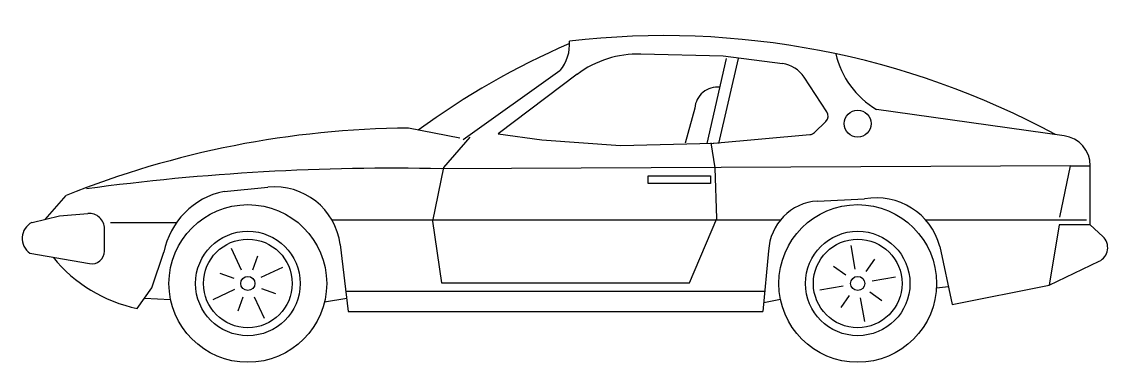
# Model space of a CAD drawing. Extents: x -102.87 to -98.62, y -0.35 to 0.98.
import ezdxf

# ---------------------------------------------------------------- set-up
doc = ezdxf.new("R2010")
doc.units = 0
doc.header["$LTSCALE"] = 100
doc.header["$MEASUREMENT"] = 0
doc.layers.add('AUT', color=2, linetype='CONTINUOUS')
doc.layers.add('C-CARRO', color=2, linetype='CONTINUOUS')

# ---------------------------------------------------------------- blocks, each defined once
blk = doc.blocks.new('AUTP1L')
at = {"layer": 'AUT'}
for p, q in [((1.8594, 1.1988), (1.5379, 1.2074)), ((2.0921, 1.1696), (1.8594, 1.1988)), ((1.7967, 0.8575), (1.8734, 1.1896)), ((1.8433, 0.8575), (1.92, 1.1896)), ((0.8426, 0.8728), (1.2214, 1.1426)), ((1.289, 1.1279), (0.9798, 0.8951)), ((2.2656, 0.9809), (2.1768, 1.1167)), ((1.7491, 0.9954), (1.7112, 0.8589)), ((3.1942, 0.8874), (2.4599, 0.9903)), ((2.2172, 0.9001), (2.2615, 0.9434)), ((0.8292, 0.8778), (0.6284, 0.9171)), ((0.9798, 0.8951), (1.1498, 0.8708)), ((0.8686, 0.8818), (0.7659, 0.7629)), ((1.1498, 0.8708), (1.4577, 0.8491)), ((1.4577, 0.8491), (1.8209, 0.858)), ((1.8291, 0.7616), (1.8136, 0.8602)), ((1.8228, 0.8582), (2.1991, 0.8918)), ((3.2193, 0.7694), (0.7581, 0.758)), ((3.1772, 0.5679), (3.2193, 0.7694)), ((3.2193, 0.7694), (3.2966, 0.7696)), ((3.2966, 0.5383), (3.2966, 0.7696)), ((0.7659, 0.7629), (0.7223, 0.5529)), ((1.5671, 0.6997), (1.5671, 0.73)), ((1.5671, 0.73), (1.8098, 0.73)), ((1.8098, 0.73), (1.8098, 0.6997)), ((1.8355, 0.5626), (1.8291, 0.7616)), ((-0.0933, 0.6693), (0.0784, 0.6865)), ((1.8098, 0.6997), (1.5671, 0.6997)), ((-0.7935, 0.5599), (-0.7115, 0.6531)), ((2.2291, 0.6317), (2.4133, 0.6397)), ((-0.8446, 0.548), (-0.7373, 0.573)), ((-0.7373, 0.573), (-0.6256, 0.5826)), ((0.3286, 0.5581), (2.0845, 0.5581)), ((0.7223, 0.5529), (0.758, 0.3115)), ((1.7277, 0.3115), (1.8355, 0.5626)), ((2.6515, 0.5581), (3.282, 0.5581)), ((-0.5611, 0.4353), (-0.5611, 0.5234)), ((-0.2796, 0.5464), (-0.5376, 0.5464)), ((3.1749, 0.5383), (3.1361, 0.3017)), ((3.2966, 0.5383), (3.1749, 0.5383)), ((3.3456, 0.4927), (3.2966, 0.5383)), ((-0.8529, 0.4268), (-0.619, 0.3865)), ((-0.3763, 0.2915), (-0.3283, 0.4311)), ((-0.0242, 0.3607), (-0.0636, 0.4452)), ((0.3617, 0.4611), (0.3931, 0.1986)), ((2.0379, 0.4368), (2.0152, 0.1986)), ((2.3765, 0.3652), (2.3603, 0.457)), ((2.7082, 0.4535), (2.7566, 0.2268)), ((0.0196, 0.3626), (0.0396, 0.4174)), ((2.4193, 0.3557), (2.4528, 0.4035)), ((3.1361, 0.3017), (3.331, 0.3956)), ((-0.0539, 0.3283), (-0.1087, 0.3483)), ((0.052, 0.3329), (0.1365, 0.3723)), ((2.3395, 0.3416), (2.2917, 0.3751)), ((0.758, 0.3115), (1.7277, 0.3115)), ((2.33, 0.2988), (2.2381, 0.2826)), ((2.4429, 0.3187), (2.5347, 0.3349)), ((2.7566, 0.2268), (3.1361, 0.3017)), ((-0.4331, 0.211), (-0.3763, 0.2915)), ((-0.052, 0.2845), (-0.1365, 0.2451)), ((0.0242, 0.2568), (0.0636, 0.1722)), ((0.0539, 0.2891), (0.1087, 0.2692)), ((0.3835, 0.2789), (2.0229, 0.2789)), ((2.3536, 0.2618), (2.3201, 0.214)), ((2.4334, 0.2758), (2.4812, 0.2424)), ((2.7418, 0.2959), (2.6946, 0.2903)), ((-0.4043, 0.2518), (-0.3022, 0.2455)), ((-0.0196, 0.2548), (-0.0396, 0.2)), ((0.387, 0.2493), (0.2999, 0.2353)), ((2.0186, 0.2345), (2.0839, 0.2471)), ((2.3964, 0.2523), (2.4126, 0.1604)), ((0.3931, 0.1986), (2.0152, 0.1986))]:
    blk.add_line(p, q, dxfattribs=at)
for centre, radius in [((2.3862, 0.9348), 0.0531), ((0, 0.3087), 0.3087), ((2.3864, 0.3087), 0.3087), ((0, 0.3087), 0.2045), ((2.3864, 0.3087), 0.2045), ((0, 0.3087), 0.1735), ((2.3864, 0.3087), 0.1735), ((0, 0.3087), 0.0277), ((2.3864, 0.3087), 0.0277)]:
    blk.add_circle(centre, radius, dxfattribs=at)
for centre, radius, start, end in [((1.6288, -1.9424), 3.2217, 61.6196, 96.5984), ((2.4551, -1.5294), 3.0242, 113.3534, 126.2465), ((1.099, 1.2457), 0.1601, 319.9069, 4.4025), ((1.5273, 0.8113), 0.3962, 88.4688, 126.9706), ((2.6375, 1.2876), 0.3463, 193.1854, 239.1533), ((2.0774, 1.0517), 0.1189, 33.1821, 82.8586), ((1.8374, 0.9892), 0.0885, 83.5241, 175.9575), ((2.2408, 0.9647), 0.0297, 314.3334, 33.1821), ((0.6514, -2.7318), 3.6489, 90.3607, 111.9314), ((2.1965, 0.9214), 0.0297, 275.1074, 314.3334), ((1.8201, 0.8878), 0.0297, 271.4097, 275.1074), ((3.1777, 0.7696), 0.1189, 359.991, 82.0225), ((0.568, -8.1803), 8.9404, 88.78118, 97.7125), ((0.1034, 0.4272), 0.2605, 7.4737, 95.5038), ((-0.0321, 0.374), 0.3017, 101.7033, 169.0834), ((2.4596, 0.3864), 0.2575, 15.1091, 100.355), ((2.2418, 0.4281), 0.204, 93.5675, 177.5653), ((-0.6205, 0.5234), 0.0594, 0, 94.9448), ((-0.8125, 0.4849), 0.0708, 117.0337, 235.18), ((3.3052, 0.4492), 0.0594, 295.7411, 47.0953), ((-0.6106, 0.4353), 0.0495, 260.2315, 0), ((-0.3137, 0.7778), 0.5793, 219.2705, 258.1038)]:
    blk.add_arc(centre, radius, start, end, dxfattribs=at)

msp = doc.modelspace()

# ---------------------------------------------------------------- block references
at = {"layer": 'C-CARRO', "linetype": 'CONTINUOUS'}
msp.add_blockref('AUTP1L', (-101.9891, -0.3494), dxfattribs=at)

doc.saveas('drawing.dxf')
